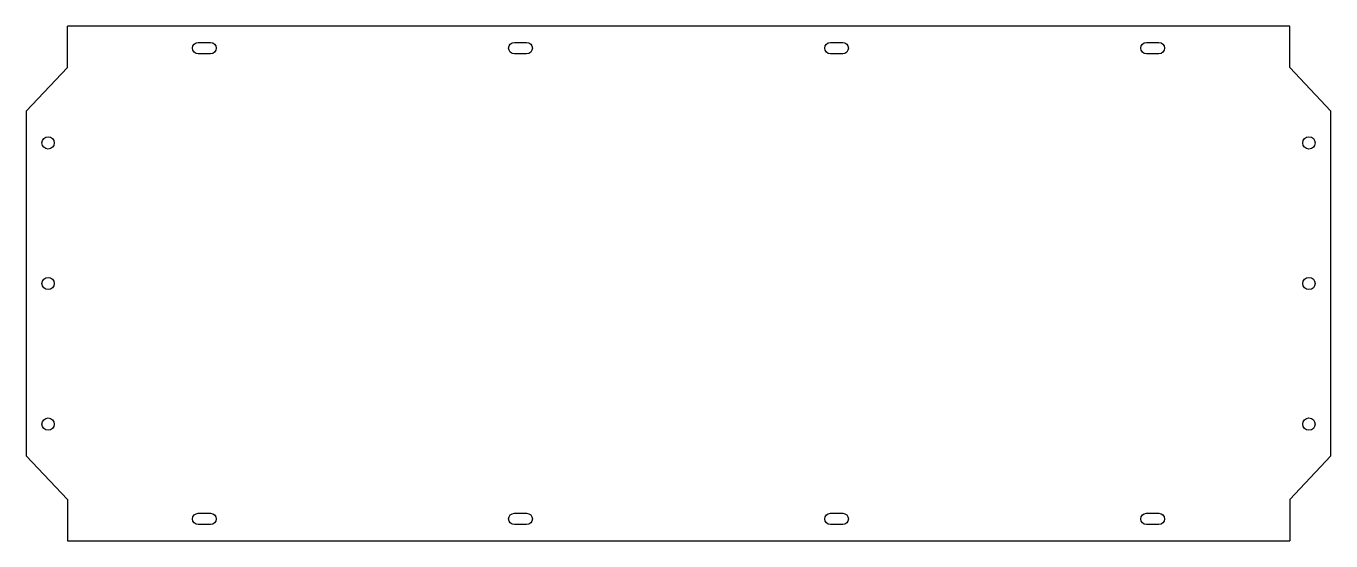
# Model space of a CAD drawing. Header units: millimetres. Extents: x 1702 to 3188, y 647 to 1233.
import ezdxf

# ---------------------------------------------------------------- set-up
doc = ezdxf.new("R2010")
doc.units = ezdxf.units.MM

msp = doc.modelspace()

# ---------------------------------------------------------------- linework, layer by layer
for p, q in [((1748.9, 1185.6), (1748.9, 1232.6)), ((3140.9, 1185.6), (3140.9, 1232.6)), ((1748.9, 1185.6), (1701.9, 1135.6)), ((3140.9, 1185.6), (3187.9, 1135.6)), ((1748.9, 693.6), (1701.9, 743.6)), ((3140.9, 693.6), (3187.9, 743.6)), ((1748.9, 693.6), (1748.9, 646.6)), ((3140.9, 693.6), (3140.9, 646.6))]:
    msp.add_line(p, q)
for points in [[(3140.9, 1232.6), (1748.9, 1232.6)], [(1701.9, 1135.6), (1701.9, 743.6)], [(3187.9, 743.6), (3187.9, 1135.6)], [(1748.9, 646.6), (3140.9, 646.6)]]:
    msp.add_lwpolyline(points)
for points in [[(1911.9, 1214.1, -1), (1911.9, 1201.1), (1897.9, 1201.1, -1), (1897.9, 1214.1)], [(2271.9, 1214.1, -1), (2271.9, 1201.1), (2257.9, 1201.1, -1), (2257.9, 1214.1)], [(2631.9, 1214.1, -1), (2631.9, 1201.1), (2617.9, 1201.1, -1), (2617.9, 1214.1)], [(2991.9, 1214.1, -1), (2991.9, 1201.1), (2977.9, 1201.1, -1), (2977.9, 1214.1)], [(1911.9, 678.1, -1), (1911.9, 665.1), (1897.9, 665.1, -1), (1897.9, 678.1)], [(2271.9, 678.1, -1), (2271.9, 665.1), (2257.9, 665.1, -1), (2257.9, 678.1)], [(2631.9, 678.1, -1), (2631.9, 665.1), (2617.9, 665.1, -1), (2617.9, 678.1)], [(2991.9, 678.1, -1), (2991.9, 665.1), (2977.9, 665.1, -1), (2977.9, 678.1)]]:
    msp.add_lwpolyline(points, format="xyb", close=True)
for centre in [(1726.9, 1099.6), (3162.9, 1099.6), (1726.9, 939.6), (3162.9, 939.6), (1726.9, 779.6), (3162.9, 779.6)]:
    msp.add_circle(centre, 7)

doc.saveas('drawing.dxf')
